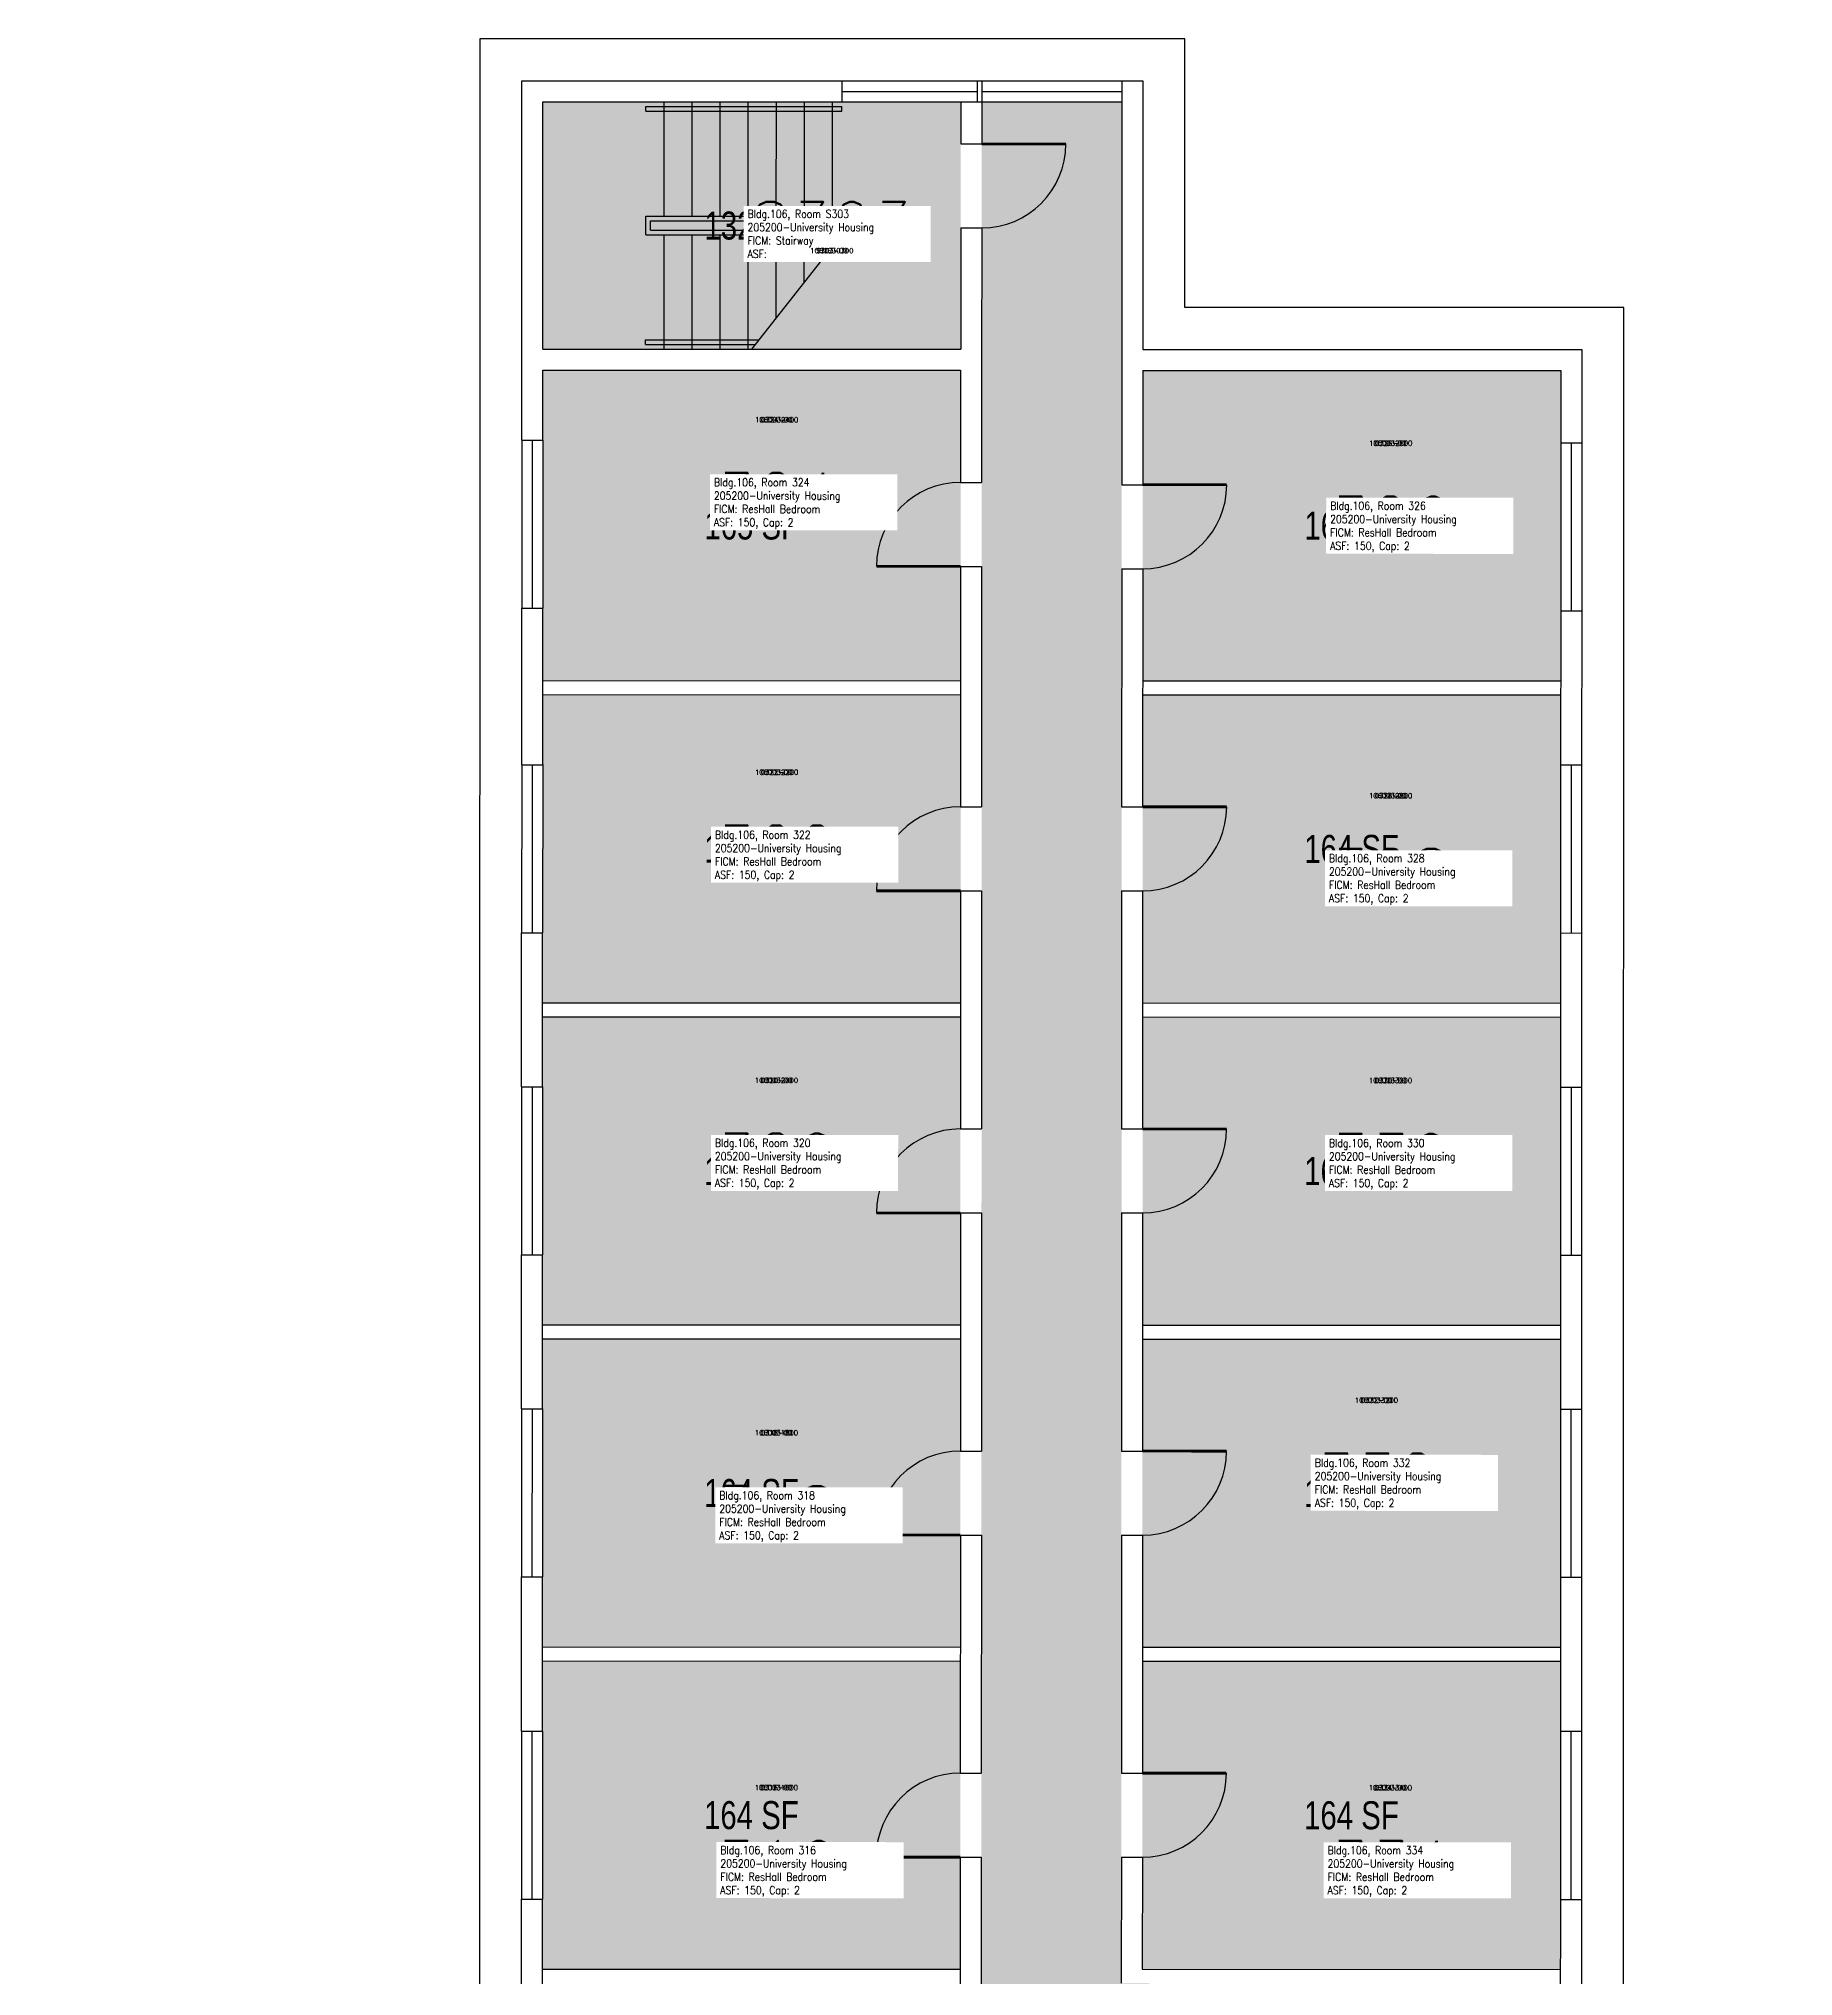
# Model space of a CAD drawing. Header units: inches. Extents: x -18 to 766, y -18 to 3747.
# Drawn here: x -18 to 733, y 2917 to 3747 of the extents above; entities that cross this region are included whole.
import ezdxf
from ezdxf.enums import TextEntityAlignment as Align

# ---------------------------------------------------------------- set-up
doc = ezdxf.new("R2010")
doc.units = ezdxf.units.IN
doc.header["$LTSCALE"] = 0.25
doc.header["$MEASUREMENT"] = 0
for name, color, linetype in [('A-DOOR', 2, 'CONTINUOUS'), ('A-FLOR', 3, 'CONTINUOUS'), ('A-GLAZ', 1, 'CONTINUOUS'), ('A-GLAZ-SILL', 2, 'CONTINUOUS'), ('A-IDEN-RNUM', 7, 'CONTINUOUS'), ('A-IDEN-SNUM', 4, 'CONTINUOUS'), ('A-IDEN-VNUM', 4, 'CONTINUOUS'), ('A-ROOF', 2, 'CONTINUOUS'), ('A-WALL', 5, 'CONTINUOUS'), ('AREA-TEXT', 3, 'CONTINUOUS'), ('Rooms-Category-Color', 7, 'CONTINUOUS'), ('Rooms-College-Color', 7, 'CONTINUOUS'), ('Rooms-Department-Color', 7, 'CONTINUOUS'), ('Rooms-Division-Color', 7, 'CONTINUOUS'), ('Rooms-Information', 7, 'CONTINUOUS')]:
    doc.layers.add(name, color=color, linetype=linetype)
doc.styles.add('AREA', font='arial.ttf', dxfattribs={"width": 0.75, "height": 24})
doc.styles.add('ROOMSNUMBER', font='SIMPLEX.shx', dxfattribs={"height": 0.18})
doc.styles.add('ROOMVNUMBER', font='simplex.shx', dxfattribs={"width": 0.85})

msp = doc.modelspace()

# ---------------------------------------------------------------- hatches: boundary and pattern name
at = {"layer": 'Rooms-Category-Color', "true_color": 0xadadad}
for points in [[(376.92, 3719.91), (325.92, 3719.92), (197.92, 3719.95), (197.9, 3613.95), (376.9, 3613.91)], [(445.67, 2875.89), (445.67, 2884.89), (457.67, 2884.89), (457.68, 2913.89), (445.68, 2913.89), (445.92, 3719.89), (385.92, 3719.9), (385.43, 1913.9), (445.43, 1913.89), (445.45, 1913.89), (445.44, 1942.89), (445.66, 2822.89), (454.66, 2822.89), (454.66, 2817.89), (478.66, 2817.89), (478.67, 2880.89), (454.67, 2880.89), (454.67, 2875.89)]]:
    msp.add_hatch(color=253, dxfattribs=at).paths.add_polyline_path(points)
at = {"layer": 'Rooms-Category-Color', "true_color": 0x728ef3}
for points in [[(376.85, 3604.91), (197.89, 3604.95), (197.89, 3574.95), (197.87, 3502.97), (197.86, 3471.96), (376.82, 3471.91)], [(633.89, 3574.86), (633.89, 3604.84), (454.85, 3604.89), (454.82, 3471.89), (633.86, 3471.85), (633.87, 3501.85)], [(376.82, 3465.91), (197.86, 3465.96), (197.85, 3435.96), (197.83, 3363.97), (197.83, 3333.96), (376.79, 3333.91)], [(633.85, 3435.86), (633.86, 3465.85), (454.82, 3465.89), (454.79, 3333.89), (633.83, 3333.85), (633.83, 3363.85)], [(376.78, 3327.91), (197.82, 3327.96), (197.82, 3297.96), (197.8, 3225.96), (197.79, 3195.96), (376.75, 3195.91)], [(633.8, 3225.85), (633.82, 3297.85), (633.82, 3327.85), (454.78, 3327.89), (454.75, 3195.89), (633.79, 3195.85)], [(376.75, 3189.91), (197.79, 3189.96), (197.78, 3159.96), (197.76, 3087.96), (197.76, 3057.96), (376.72, 3057.91)], [(633.79, 3189.85), (454.75, 3189.89), (454.72, 3057.89), (633.76, 3057.85)], [(376.72, 3051.91), (197.76, 3051.96), (197.75, 3021.96), (197.73, 2949.96), (197.72, 2919.96), (376.68, 2919.91)], [(633.75, 3021.85), (633.76, 3051.85), (454.72, 3051.89), (454.68, 2919.89), (633.72, 2919.85), (633.73, 2949.85)]]:
    msp.add_hatch(color=171, dxfattribs=at).paths.add_polyline_path(points)
at = {"layer": 'Rooms-College-Color', "true_color": 0xadadad}
for points in [[(376.92, 3719.91), (325.92, 3719.92), (197.92, 3719.95), (197.9, 3613.95), (376.9, 3613.91)], [(445.67, 2875.89), (445.67, 2884.89), (457.67, 2884.89), (457.68, 2913.89), (445.68, 2913.89), (445.92, 3719.89), (385.92, 3719.9), (385.43, 1913.9), (445.43, 1913.89), (445.45, 1913.89), (445.44, 1942.89), (445.66, 2822.89), (454.66, 2822.89), (454.66, 2817.89), (478.66, 2817.89), (478.67, 2880.89), (454.67, 2880.89), (454.67, 2875.89)], [(376.85, 3604.91), (197.89, 3604.95), (197.89, 3574.95), (197.87, 3502.97), (197.86, 3471.96), (376.82, 3471.91)], [(633.89, 3574.86), (633.89, 3604.84), (454.85, 3604.89), (454.82, 3471.89), (633.86, 3471.85), (633.87, 3501.85)], [(376.82, 3465.91), (197.86, 3465.96), (197.85, 3435.96), (197.83, 3363.97), (197.83, 3333.96), (376.79, 3333.91)], [(633.85, 3435.86), (633.86, 3465.85), (454.82, 3465.89), (454.79, 3333.89), (633.83, 3333.85), (633.83, 3363.85)], [(376.78, 3327.91), (197.82, 3327.96), (197.82, 3297.96), (197.8, 3225.96), (197.79, 3195.96), (376.75, 3195.91)], [(633.8, 3225.85), (633.82, 3297.85), (633.82, 3327.85), (454.78, 3327.89), (454.75, 3195.89), (633.79, 3195.85)], [(376.75, 3189.91), (197.79, 3189.96), (197.78, 3159.96), (197.76, 3087.96), (197.76, 3057.96), (376.72, 3057.91)], [(633.79, 3189.85), (454.75, 3189.89), (454.72, 3057.89), (633.76, 3057.85)], [(376.72, 3051.91), (197.76, 3051.96), (197.75, 3021.96), (197.73, 2949.96), (197.72, 2919.96), (376.68, 2919.91)], [(633.75, 3021.85), (633.76, 3051.85), (454.72, 3051.89), (454.68, 2919.89), (633.72, 2919.85), (633.73, 2949.85)]]:
    msp.add_hatch(color=253, dxfattribs=at).paths.add_polyline_path(points)
at = {"layer": 'Rooms-Department-Color', "true_color": 0xacacac}
for points in [[(376.92, 3719.91), (325.92, 3719.92), (197.92, 3719.95), (197.9, 3613.95), (376.9, 3613.91)], [(445.67, 2875.89), (445.67, 2884.89), (457.67, 2884.89), (457.68, 2913.89), (445.68, 2913.89), (445.92, 3719.89), (385.92, 3719.9), (385.43, 1913.9), (445.43, 1913.89), (445.45, 1913.89), (445.44, 1942.89), (445.66, 2822.89), (454.66, 2822.89), (454.66, 2817.89), (478.66, 2817.89), (478.67, 2880.89), (454.67, 2880.89), (454.67, 2875.89)]]:
    msp.add_hatch(color=253, dxfattribs=at).paths.add_polyline_path(points)
at = {"layer": 'Rooms-Department-Color', "true_color": 0x604aed}
for points in [[(376.85, 3604.91), (197.89, 3604.95), (197.89, 3574.95), (197.87, 3502.97), (197.86, 3471.96), (376.82, 3471.91)], [(633.89, 3574.86), (633.89, 3604.84), (454.85, 3604.89), (454.82, 3471.89), (633.86, 3471.85), (633.87, 3501.85)], [(376.82, 3465.91), (197.86, 3465.96), (197.85, 3435.96), (197.83, 3363.97), (197.83, 3333.96), (376.79, 3333.91)], [(633.85, 3435.86), (633.86, 3465.85), (454.82, 3465.89), (454.79, 3333.89), (633.83, 3333.85), (633.83, 3363.85)], [(376.78, 3327.91), (197.82, 3327.96), (197.82, 3297.96), (197.8, 3225.96), (197.79, 3195.96), (376.75, 3195.91)], [(633.8, 3225.85), (633.82, 3297.85), (633.82, 3327.85), (454.78, 3327.89), (454.75, 3195.89), (633.79, 3195.85)], [(376.75, 3189.91), (197.79, 3189.96), (197.78, 3159.96), (197.76, 3087.96), (197.76, 3057.96), (376.72, 3057.91)], [(633.79, 3189.85), (454.75, 3189.89), (454.72, 3057.89), (633.76, 3057.85)], [(376.72, 3051.91), (197.76, 3051.96), (197.75, 3021.96), (197.73, 2949.96), (197.72, 2919.96), (376.68, 2919.91)], [(633.75, 3021.85), (633.76, 3051.85), (454.72, 3051.89), (454.68, 2919.89), (633.72, 2919.85), (633.73, 2949.85)]]:
    msp.add_hatch(color=173, dxfattribs=at).paths.add_polyline_path(points)
at = {"layer": 'Rooms-Division-Color', "true_color": 0xadadad}
for points in [[(376.92, 3719.91), (325.92, 3719.92), (197.92, 3719.95), (197.9, 3613.95), (376.9, 3613.91)], [(445.67, 2875.89), (445.67, 2884.89), (457.67, 2884.89), (457.68, 2913.89), (445.68, 2913.89), (445.92, 3719.89), (385.92, 3719.9), (385.43, 1913.9), (445.43, 1913.89), (445.45, 1913.89), (445.44, 1942.89), (445.66, 2822.89), (454.66, 2822.89), (454.66, 2817.89), (478.66, 2817.89), (478.67, 2880.89), (454.67, 2880.89), (454.67, 2875.89)]]:
    msp.add_hatch(color=253, dxfattribs=at).paths.add_polyline_path(points)
at = {"layer": 'Rooms-Division-Color', "true_color": 0x604aed}
for points in [[(376.85, 3604.91), (197.89, 3604.95), (197.89, 3574.95), (197.87, 3502.97), (197.86, 3471.96), (376.82, 3471.91)], [(633.89, 3574.86), (633.89, 3604.84), (454.85, 3604.89), (454.82, 3471.89), (633.86, 3471.85), (633.87, 3501.85)], [(376.82, 3465.91), (197.86, 3465.96), (197.85, 3435.96), (197.83, 3363.97), (197.83, 3333.96), (376.79, 3333.91)], [(633.85, 3435.86), (633.86, 3465.85), (454.82, 3465.89), (454.79, 3333.89), (633.83, 3333.85), (633.83, 3363.85)], [(376.78, 3327.91), (197.82, 3327.96), (197.82, 3297.96), (197.8, 3225.96), (197.79, 3195.96), (376.75, 3195.91)], [(633.8, 3225.85), (633.82, 3297.85), (633.82, 3327.85), (454.78, 3327.89), (454.75, 3195.89), (633.79, 3195.85)], [(376.75, 3189.91), (197.79, 3189.96), (197.78, 3159.96), (197.76, 3087.96), (197.76, 3057.96), (376.72, 3057.91)], [(633.79, 3189.85), (454.75, 3189.89), (454.72, 3057.89), (633.76, 3057.85)], [(376.72, 3051.91), (197.76, 3051.96), (197.75, 3021.96), (197.73, 2949.96), (197.72, 2919.96), (376.68, 2919.91)], [(633.75, 3021.85), (633.76, 3051.85), (454.72, 3051.89), (454.68, 2919.89), (633.72, 2919.85), (633.73, 2949.85)]]:
    msp.add_hatch(color=173, dxfattribs=at).paths.add_polyline_path(points)

# ---------------------------------------------------------------- linework, layer by layer
at = {"layer": 'A-DOOR', "const_width": 1.2}
for points in [[(385.92, 3701.9), (421.92, 3701.89)], [(454.84, 3555.89), (490.84, 3555.88)], [(376.83, 3520.91), (340.83, 3520.92)], [(454.81, 3417.89), (490.81, 3417.88)], [(376.8, 3381.91), (340.8, 3381.92)], [(454.77, 3279.89), (490.77, 3279.88)], [(376.76, 3243.91), (340.76, 3243.92)], [(454.74, 3141.89), (490.74, 3141.88)], [(376.73, 3105.91), (340.73, 3105.92)], [(454.7, 3003.89), (490.7, 3003.88)], [(376.7, 2967.91), (340.7, 2967.92)]]:
    msp.add_lwpolyline(points, dxfattribs=at)
at = {"layer": 'A-DOOR'}
for centre, start, end in [((385.92, 3701.9), 269.98581, 359.98581), ((376.83, 3520.91), 89.98581, 179.98581), ((454.84, 3555.89), 269.98581, 359.98581), ((376.8, 3381.91), 89.98581, 179.98581), ((454.81, 3417.89), 269.98581, 359.98581), ((376.76, 3243.91), 89.98581, 179.98581), ((454.77, 3279.89), 269.98581, 359.98581), ((376.73, 3105.91), 89.98581, 179.98581), ((454.74, 3141.89), 269.98581, 359.98581), ((376.7, 2967.91), 89.98581, 179.98581), ((454.7, 3003.89), 269.98581, 359.98581)]:
    msp.add_arc(centre, 36, start, end, dxfattribs=at)
at = {"layer": 'A-FLOR'}
for p, q in [((249.91, 3670.95), (249.92, 3719.94)), ((261.91, 3670.94), (261.92, 3719.94)), ((273.91, 3670.94), (273.92, 3719.93)), ((285.91, 3670.94), (285.92, 3719.93)), ((297.91, 3670.93), (297.92, 3719.93)), ((309.91, 3670.93), (309.92, 3719.92)), ((321.91, 3670.93), (321.92, 3719.92)), ((241.96, 3717.94), (325.92, 3717.92)), ((241.96, 3715.93), (241.96, 3717.94)), ((241.96, 3715.93), (325.92, 3715.91)), ((325.92, 3715.91), (325.92, 3717.92)), ((241.95, 3670.95), (325.91, 3670.93)), ((241.95, 3662.93), (241.95, 3670.95)), ((243.95, 3668.94), (325.91, 3668.92)), ((243.95, 3664.94), (243.95, 3668.94)), ((325.91, 3668.92), (325.91, 3670.93)), ((241.95, 3662.93), (325.91, 3662.91)), ((243.95, 3664.94), (325.91, 3664.92)), ((249.89, 3613.94), (249.9, 3662.93)), ((261.89, 3613.94), (261.9, 3662.93)), ((273.89, 3613.93), (273.9, 3662.92)), ((285.89, 3613.93), (285.9, 3662.92)), ((287.4, 3613.93), (325.91, 3662.91)), ((297.89, 3627.28), (297.9, 3662.92)), ((309.9, 3642.55), (309.9, 3662.92)), ((321.9, 3657.82), (321.9, 3662.91)), ((325.91, 3662.91), (325.91, 3664.92)), ((241.94, 3615.94), (241.94, 3617.95)), ((241.94, 3617.95), (290.55, 3617.94)), ((241.94, 3615.94), (288.97, 3615.93))]:
    msp.add_line(p, q, dxfattribs=at)
at = {"layer": 'A-GLAZ'}
for p, q in [((325.92, 3724.42), (383.92, 3724.41)), ((385.92, 3724.4), (445.92, 3724.39)), ((193.39, 3574.95), (193.37, 3502.95)), ((638.39, 3573.85), (638.37, 3501.85)), ((193.35, 3435.96), (193.33, 3363.96)), ((638.35, 3435.85), (638.33, 3363.85)), ((193.32, 3297.94), (193.3, 3225.94)), ((638.32, 3297.83), (638.3, 3225.83)), ((193.28, 3159.94), (193.26, 3087.94)), ((638.28, 3159.83), (638.26, 3087.83)), ((193.25, 3021.94), (193.23, 2949.94)), ((638.25, 3021.83), (638.23, 2949.83))]:
    msp.add_line(p, q, dxfattribs=at)
at = {"layer": 'A-GLAZ-SILL'}
for p, q in [((325.92, 3728.92), (383.92, 3728.91)), ((385.92, 3728.9), (445.92, 3728.89)), ((325.92, 3719.92), (383.92, 3719.91)), ((385.92, 3719.9), (445.92, 3719.89)), ((188.89, 3574.97), (188.87, 3502.97)), ((197.89, 3574.97), (197.87, 3502.97)), ((633.89, 3573.85), (633.87, 3501.85)), ((642.89, 3573.84), (642.87, 3501.84)), ((188.85, 3435.97), (188.83, 3363.97)), ((197.85, 3435.97), (197.83, 3363.97)), ((633.85, 3435.86), (633.83, 3363.86)), ((642.85, 3435.86), (642.83, 3363.86)), ((188.82, 3297.96), (188.8, 3225.96)), ((197.82, 3297.96), (197.8, 3225.96)), ((633.82, 3297.85), (633.8, 3225.85)), ((642.82, 3297.84), (642.8, 3225.84)), ((188.78, 3159.96), (188.76, 3087.96)), ((197.78, 3159.96), (197.76, 3087.96)), ((633.78, 3159.85), (633.76, 3087.85)), ((642.78, 3159.84), (642.76, 3087.84)), ((188.75, 3021.96), (188.73, 2949.96)), ((197.75, 3021.96), (197.73, 2949.96)), ((633.75, 3021.85), (633.73, 2949.85)), ((642.75, 3021.84), (642.73, 2949.84))]:
    msp.add_line(p, q, dxfattribs=at)
at = {"layer": 'A-ROOF'}
msp.add_lwpolyline([(733.48, 1931.82), (660.48, 1931.84), (660.9, 3631.84), (472.9, 3631.88), (472.93, 3746.88), (170.93, 3746.96), (170.45, 1802.96), (-17.55, 1803), (-18, -18), (284, -18.07), (284.02, 96.93), (472.02, 96.88), (472.44, 1757.88), (733.44, 1757.82)], close=True, dxfattribs=at)
at = {"layer": 'A-WALL'}
for p, q in [((188.89, 3574.95), (188.92, 3728.95)), ((188.92, 3728.95), (325.92, 3728.92)), ((325.92, 3728.92), (325.92, 3719.92)), ((383.92, 3728.91), (383.92, 3719.91)), ((383.92, 3728.91), (385.92, 3728.9)), ((385.92, 3728.9), (385.92, 3701.9)), ((445.92, 3728.89), (445.89, 3604.89)), ((445.92, 3728.89), (454.92, 3728.89)), ((454.92, 3728.89), (454.9, 3613.89)), ((197.9, 3613.95), (197.92, 3719.95)), ((197.92, 3719.95), (325.92, 3719.92)), ((376.92, 3719.91), (376.92, 3701.9)), ((376.92, 3719.91), (385.92, 3719.9)), ((376.92, 3701.9), (385.92, 3701.9)), ((376.91, 3665.9), (376.9, 3613.91)), ((376.91, 3665.9), (385.91, 3665.9)), ((385.91, 3665.9), (385.85, 3604.9)), ((197.9, 3613.95), (376.9, 3613.91)), ((385.9, 3613.9), (385.89, 3613.9)), ((454.9, 3613.89), (642.9, 3613.84)), ((642.9, 3613.84), (642.89, 3573.84)), ((197.89, 3604.95), (376.85, 3604.91)), ((197.89, 3574.95), (197.89, 3604.95)), ((376.85, 3604.91), (376.84, 3556.91)), ((385.85, 3604.9), (385.84, 3556.9)), ((445.85, 3604.89), (445.84, 3555.89)), ((445.89, 3604.89), (445.85, 3604.89)), ((454.85, 3604.89), (454.84, 3555.89)), ((454.85, 3604.89), (633.89, 3604.84)), ((633.89, 3604.84), (633.89, 3573.85)), ((188.89, 3574.95), (197.89, 3574.95)), ((633.89, 3573.85), (642.89, 3573.84)), ((376.84, 3556.91), (385.84, 3556.9)), ((445.84, 3555.89), (454.84, 3555.89)), ((376.83, 3520.91), (376.81, 3417.91)), ((376.83, 3520.91), (385.83, 3520.9)), ((385.83, 3520.9), (385.81, 3417.91)), ((445.83, 3519.89), (445.81, 3417.89)), ((445.83, 3519.89), (454.83, 3519.89)), ((454.83, 3519.89), (454.81, 3417.89)), ((188.85, 3435.96), (188.87, 3502.95)), ((188.87, 3502.95), (197.87, 3502.95)), ((197.85, 3435.96), (197.87, 3502.95)), ((633.87, 3501.85), (633.85, 3435.85)), ((633.87, 3501.85), (642.87, 3501.84)), ((642.87, 3501.84), (642.85, 3435.84)), ((197.86, 3471.96), (376.82, 3471.91)), ((454.82, 3471.89), (633.86, 3471.85)), ((197.86, 3465.96), (376.82, 3465.91)), ((454.82, 3465.89), (633.86, 3465.85)), ((188.85, 3435.96), (197.85, 3435.96)), ((633.85, 3435.85), (642.85, 3435.84)), ((376.81, 3417.91), (385.81, 3417.91)), ((445.81, 3417.89), (454.81, 3417.89)), ((376.8, 3381.91), (376.77, 3279.91)), ((376.8, 3381.91), (385.8, 3381.91)), ((385.8, 3381.91), (385.77, 3279.91)), ((445.8, 3381.89), (445.77, 3279.89)), ((445.8, 3381.89), (454.8, 3381.89)), ((454.8, 3381.89), (454.77, 3279.89)), ((188.82, 3297.96), (188.83, 3363.96)), ((188.83, 3363.96), (197.83, 3363.96)), ((197.82, 3297.96), (197.83, 3363.96)), ((633.83, 3363.85), (633.82, 3297.85)), ((633.83, 3363.85), (642.83, 3363.84)), ((642.83, 3363.84), (642.82, 3297.84)), ((197.83, 3333.96), (376.79, 3333.91)), ((454.79, 3333.89), (633.83, 3333.85)), ((197.82, 3327.96), (376.78, 3327.91)), ((454.78, 3327.89), (633.82, 3327.85)), ((188.82, 3297.96), (197.82, 3297.96)), ((633.82, 3297.85), (642.82, 3297.84)), ((376.77, 3279.91), (385.77, 3279.91)), ((445.77, 3279.89), (454.77, 3279.89)), ((376.76, 3243.91), (376.74, 3141.91)), ((376.76, 3243.91), (385.76, 3243.91)), ((385.76, 3243.91), (385.74, 3141.91)), ((445.76, 3243.89), (445.74, 3141.89)), ((445.76, 3243.89), (454.76, 3243.89)), ((454.76, 3243.89), (454.74, 3141.89)), ((188.78, 3159.96), (188.8, 3225.96)), ((188.8, 3225.96), (197.8, 3225.96)), ((197.78, 3159.96), (197.8, 3225.96)), ((633.8, 3225.85), (633.78, 3159.85)), ((633.8, 3225.85), (642.8, 3225.84)), ((642.8, 3225.84), (642.78, 3159.84)), ((197.79, 3195.96), (376.75, 3195.91)), ((454.75, 3195.89), (633.79, 3195.85)), ((197.79, 3189.96), (376.75, 3189.91)), ((454.75, 3189.89), (633.79, 3189.85)), ((188.78, 3159.96), (197.78, 3159.96)), ((633.78, 3159.85), (642.78, 3159.84)), ((376.74, 3141.91), (385.74, 3141.91)), ((445.74, 3141.89), (454.74, 3141.89)), ((376.73, 3105.91), (376.7, 3003.91)), ((376.73, 3105.91), (385.73, 3105.91)), ((385.73, 3105.91), (385.7, 3003.91)), ((445.73, 3105.89), (445.7, 3003.89)), ((445.73, 3105.89), (454.73, 3105.89)), ((454.73, 3105.89), (454.7, 3003.89)), ((188.75, 3021.96), (188.76, 3087.96)), ((188.76, 3087.96), (197.76, 3087.96)), ((197.75, 3021.96), (197.76, 3087.96)), ((633.76, 3087.85), (633.75, 3021.85)), ((633.76, 3087.85), (642.76, 3087.84)), ((642.76, 3087.84), (642.75, 3021.84)), ((197.76, 3057.96), (376.72, 3057.91)), ((454.72, 3057.89), (633.76, 3057.85)), ((197.76, 3051.96), (376.72, 3051.91)), ((454.72, 3051.89), (633.76, 3051.85)), ((188.75, 3021.96), (197.75, 3021.96)), ((633.75, 3021.85), (642.75, 3021.84)), ((376.7, 3003.91), (385.7, 3003.91)), ((445.7, 3003.89), (454.7, 3003.89)), ((376.7, 2967.91), (376.67, 2865.91)), ((376.7, 2967.91), (385.7, 2967.91)), ((385.7, 2967.91), (385.67, 2865.91)), ((445.7, 2967.89), (445.68, 2913.89)), ((445.7, 2967.89), (454.7, 2967.89)), ((454.7, 2967.89), (454.68, 2919.89)), ((188.71, 2883.96), (188.73, 2949.96)), ((188.73, 2949.96), (197.73, 2949.96)), ((197.71, 2883.96), (197.73, 2949.96)), ((633.73, 2949.85), (633.7, 2820.85)), ((633.73, 2949.85), (642.73, 2949.84)), ((642.73, 2949.84), (642.7, 2820.85)), ((197.72, 2919.96), (376.68, 2919.91)), ((454.68, 2919.89), (633.72, 2919.85))]:
    msp.add_line(p, q, dxfattribs=at)

# ---------------------------------------------------------------- texts
at = {"layer": 'A-IDEN-RNUM', "style": 'ROOMSNUMBER'}
for s, p in [('S303-00', (321.7, 3656.18)), ('0324-00', (298.07, 3583.73)), ('0326-00', (561.07, 3573.66)), ('0322-00', (298.04, 3432.73)), ('0328-00', (561.03, 3422.66)), ('0320-00', (298, 3300.73)), ('0330-00', (561, 3300.66)), ('0332-00', (554.97, 3163.66)), ('0318-00', (297.96, 3149.73)), ('0316-00', (297.93, 2997.73)), ('0334-00', (560.93, 2997.66))]:
    msp.add_text(s, height=2.16, rotation=359.98581, dxfattribs=at).set_placement(p, align=Align.MIDDLE)
at = {"layer": 'A-IDEN-SNUM', "style": 'ROOMSNUMBER'}
for s, p in [('1060S30300', (321.7, 3656.18)), ('1060032400', (298.07, 3583.73)), ('1060032600', (561.07, 3573.66)), ('1060032200', (298.04, 3432.73)), ('1060032800', (561.03, 3422.66)), ('1060032000', (298, 3300.73)), ('1060033000', (561, 3300.66)), ('1060033200', (554.97, 3163.66)), ('1060031800', (297.96, 3149.73)), ('1060031600', (297.93, 2997.73)), ('1060033400', (560.93, 2997.66))]:
    msp.add_text(s, height=2.16, rotation=359.98581, dxfattribs=at).set_placement(p, align=Align.MIDDLE)
at = {"layer": 'A-IDEN-VNUM', "style": 'ROOMVNUMBER', "width": 0.85}
for s, p in [('S303', (321.52, 3665.06)), ('324', (297.88, 3548.93)), ('326', (560.88, 3538.86)), ('322', (297.84, 3397.93)), ('328', (560.84, 3387.86)), ('320', (297.81, 3265.93)), ('330', (560.81, 3265.86)), ('332', (554.77, 3128.86)), ('318', (297.77, 3114.93)), ('316', (297.73, 2962.93)), ('334', (560.73, 2962.86))]:
    msp.add_text(s, height=24, rotation=359.98581, dxfattribs=at).set_placement(p, align=Align.MIDDLE)
at = {"layer": 'AREA-TEXT', "style": 'AREA', "width": 0.75}
for s, p in [('132 SF', (287.41, 3666.93)), ('165 SF', (287.36, 3538.43)), ('165 SF', (544.36, 3538.37)), ('164 SF', (287.32, 3399.93)), ('164 SF', (544.32, 3399.87)), ('164 SF', (287.29, 3261.93)), ('164 SF', (544.29, 3261.87)), ('164 SF', (287.25, 3123.93)), ('164 SF', (544.25, 3123.87)), ('164 SF', (287.22, 2985.93)), ('164 SF', (544.22, 2985.87))]:
    msp.add_text(s, height=12, dxfattribs=at).set_placement(p, align=Align.MIDDLE_CENTER)

# ---------------------------------------------------------------- next in the draw order: texts
at = {"layer": 'Rooms-Information', "char_height": 3.4286, "width": 76.8, "attachment_point": 7, "rotation": 359.98581, "style": 'ROOMVNUMBER', "bg_fill": 3, "box_fill_scale": 1.5, "bg_fill_color": 256, "bg_fill_true_color": 13158600, "bg_fill_transparency": 0}
for s, insert in [('Bldg.106, Room S303^M^J205200-University Housing^M^JFICM: Stairway^M^JASF: ', (285.57, 3653.07)), ('Bldg.106, Room 324^M^J205200-University Housing^M^JFICM: ResHall Bedroom^M^JASF: 150, Cap: 2', (271.16, 3536.93)), ('Bldg.106, Room 326^M^J205200-University Housing^M^JFICM: ResHall Bedroom^M^JASF: 150, Cap: 2', (535.13, 3526.87)), ('Bldg.106, Room 322^M^J205200-University Housing^M^JFICM: ResHall Bedroom^M^JASF: 150, Cap: 2', (271.61, 3385.93)), ('Bldg.106, Room 328^M^J205200-University Housing^M^JFICM: ResHall Bedroom^M^JASF: 150, Cap: 2', (534.61, 3375.87)), ('Bldg.106, Room 320^M^J205200-University Housing^M^JFICM: ResHall Bedroom^M^JASF: 150, Cap: 2', (271.58, 3253.93)), ('Bldg.106, Room 330^M^J205200-University Housing^M^JFICM: ResHall Bedroom^M^JASF: 150, Cap: 2', (534.58, 3253.87)), ('Bldg.106, Room 332^M^J205200-University Housing^M^JFICM: ResHall Bedroom^M^JASF: 150, Cap: 2', (528.54, 3116.87)), ('Bldg.106, Room 318^M^J205200-University Housing^M^JFICM: ResHall Bedroom^M^JASF: 150, Cap: 2', (273.48, 3102.93)), ('Bldg.106, Room 316^M^J205200-University Housing^M^JFICM: ResHall Bedroom^M^JASF: 150, Cap: 2', (273.93, 2950.93)), ('Bldg.106, Room 334^M^J205200-University Housing^M^JFICM: ResHall Bedroom^M^JASF: 150, Cap: 2', (534.02, 2950.87))]:
    msp.add_mtext(s, dxfattribs=dict(at, insert=insert))

doc.saveas('drawing.dxf')
